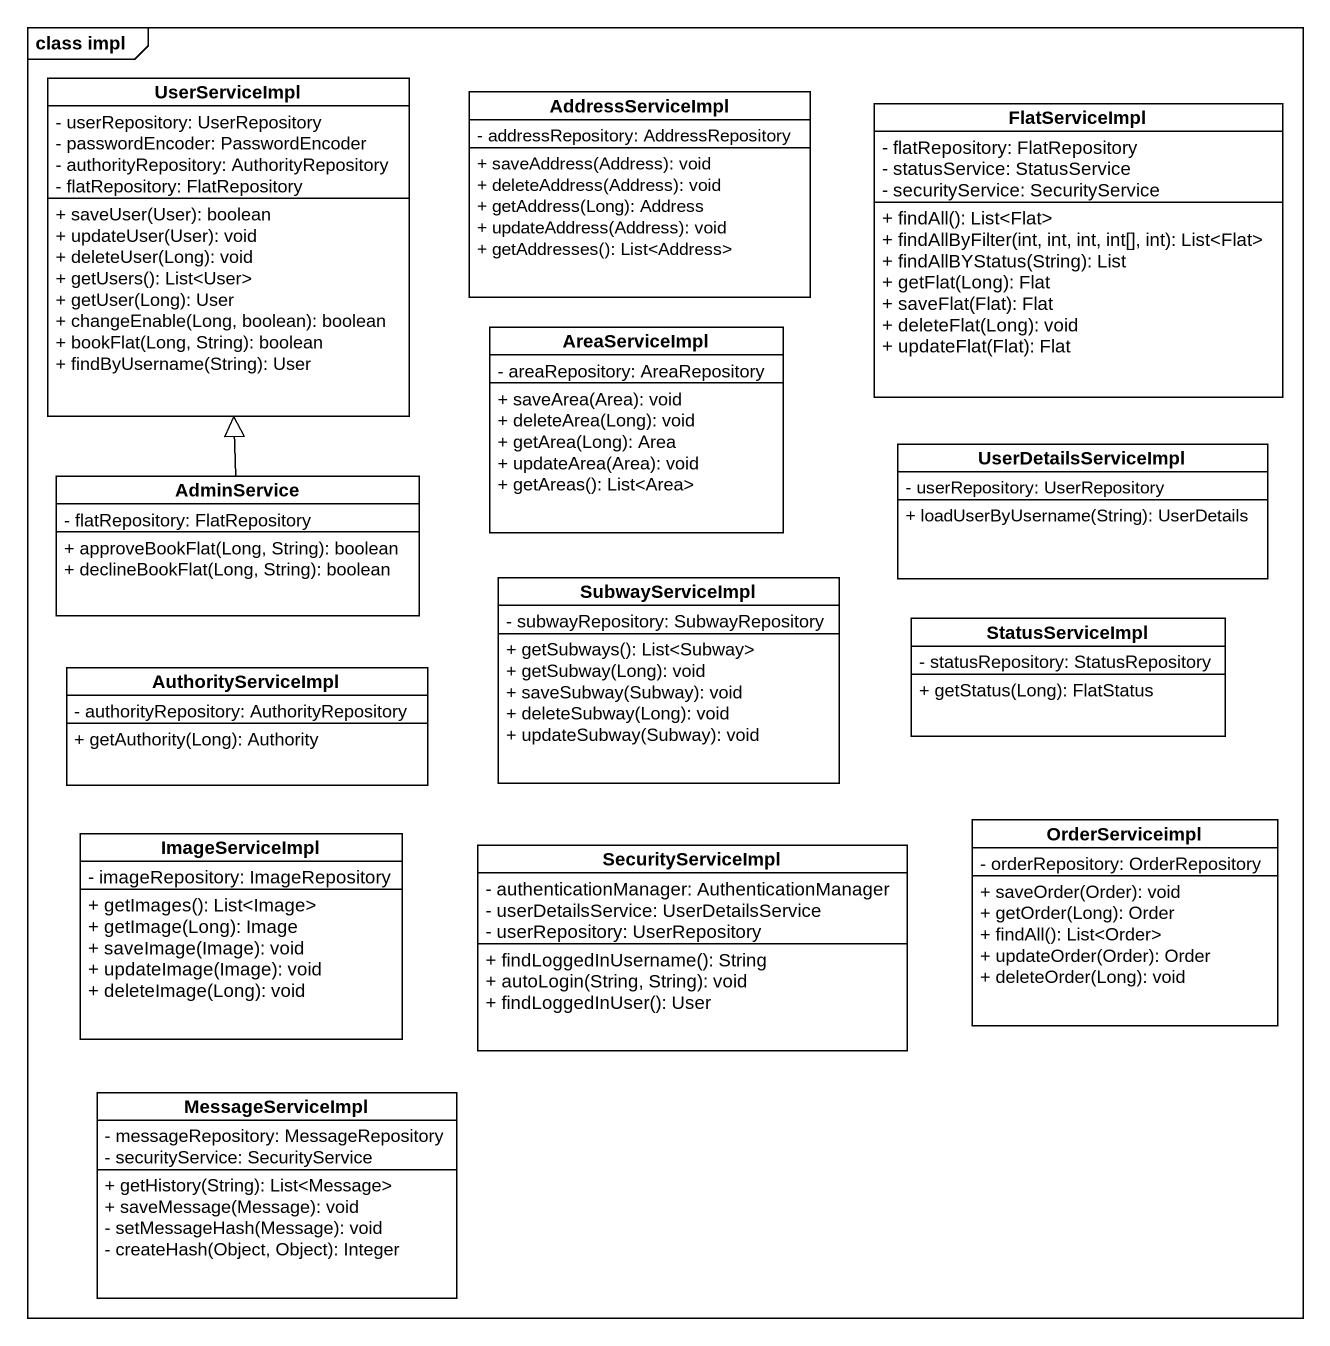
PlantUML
@startuml
mainframe class impl
hide circle
hide empty members
skinparam classAttributeIconSize 0
class UserServiceImpl {
  - userRepository: UserRepository
  - passwordEncoder: PasswordEncoder
  - authorityRepository: AuthorityRepository
  - flatRepository: FlatRepository
  + saveUser(User): boolean
  + updateUser(User): void
  + deleteUser(Long): void
  + getUsers(): List<User>
  + getUser(Long): User
  + changeEnable(Long, boolean): boolean
  + bookFlat(Long, String): boolean
  + findByUsername(String): User
}
class AddressServiceImpl {
  - addressRepository: AddressRepository
  + saveAddress(Address): void
  + deleteAddress(Address): void
  + getAddress(Long): Address
  + updateAddress(Address): void
  + getAddresses(): List<Address>
}
class FlatServiceImpl {
  - flatRepository: FlatRepository
  - statusService: StatusService
  - securityService: SecurityService
  + findAll(): List<Flat>
  + findAllByFilter(int, int, int, int[], int): List<Flat>
  + findAllBYStatus(String): List
  + getFlat(Long): Flat
  + saveFlat(Flat): Flat
  + deleteFlat(Long): void
  + updateFlat(Flat): Flat
}
class AreaServiceImpl {
  - areaRepository: AreaRepository
  + saveArea(Area): void
  + deleteArea(Long): void
  + getArea(Long): Area
  + updateArea(Area): void
  + getAreas(): List<Area>
}
class UserDetailsServiceImpl {
  - userRepository: UserRepository
  + loadUserByUsername(String): UserDetails
}
class AdminService {
  - flatRepository: FlatRepository
  + approveBookFlat(Long, String): boolean
  + declineBookFlat(Long, String): boolean
}
class SubwayServiceImpl {
  - subwayRepository: SubwayRepository
  + getSubways(): List<Subway>
  + getSubway(Long): void
  + saveSubway(Subway): void
  + deleteSubway(Long): void
  + updateSubway(Subway): void
}
class AuthorityServiceImpl {
  - authorityRepository: AuthorityRepository
  + getAuthority(Long): Authority
}
class StatusServiceImpl {
  - statusRepository: StatusRepository
  + getStatus(Long): FlatStatus
}
class ImageServiceImpl {
  - imageRepository: ImageRepository
  + getImages(): List<Image>
  + getImage(Long): Image
  + saveImage(Image): void
  + updateImage(Image): void
  + deleteImage(Long): void
}
class OrderServiceimpl {
  - orderRepository: OrderRepository
  + saveOrder(Order): void
  + getOrder(Long): Order
  + findAll(): List<Order>
  + updateOrder(Order): Order
  + deleteOrder(Long): void
}
class SecurityServiceImpl {
  - authenticationManager: AuthenticationManager
  - userDetailsService: UserDetailsService
  - userRepository: UserRepository
  + findLoggedInUsername(): String
  + autoLogin(String, String): void
  + findLoggedInUser(): User
}
class MessageServiceImpl {
  - messageRepository: MessageRepository
  - securityService: SecurityService
  + getHistory(String): List<Message>
  + saveMessage(Message): void
  - setMessageHash(Message): void
  - createHash(Object, Object): Integer
}
AdminService -up-|> UserServiceImpl
@enduml
